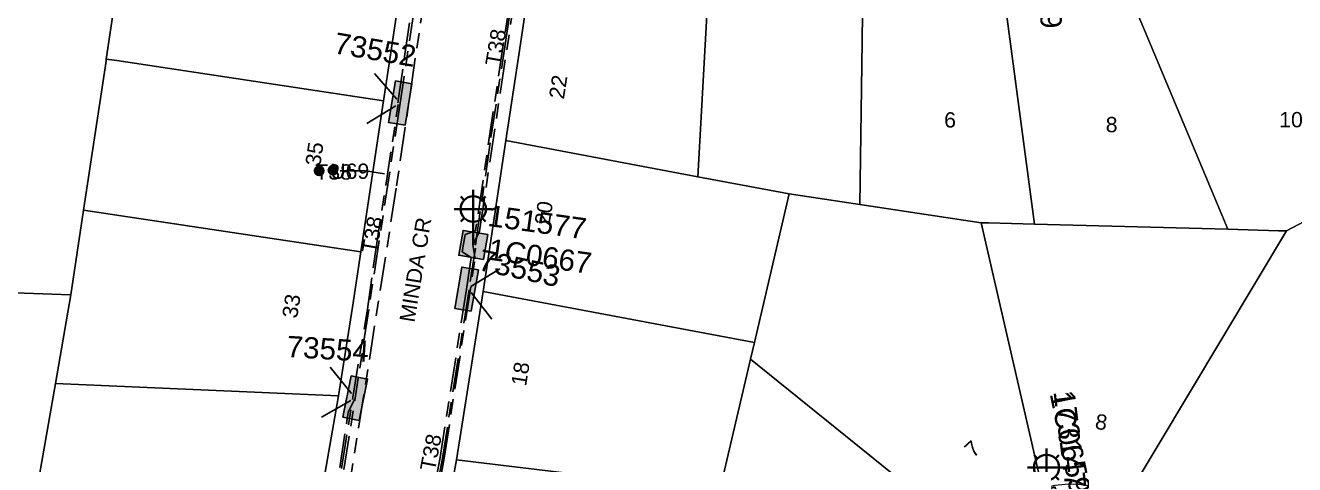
# Model space of a CAD drawing. Header units: metres. Extents: x 300268 to 302887, y 6172399 to 6173904.
# Drawn here: x 301274.1 to 301423.8, y 6173467.6 to 6173519.4 of the extents above; entities that cross this region are included whole.
import ezdxf
from ezdxf.enums import TextEntityAlignment as Align

# ---------------------------------------------------------------- set-up
doc = ezdxf.new("R2010")
doc.units = ezdxf.units.M
doc.linetypes.add('Cable Exist UG', pattern=[8.2, 4, -1.2, 1.8, -1.2])
doc.layers.get('0').update_dxf_attribs({"color": 6})
doc.layers.add('Cadastre Land Parcels_SP_EXT', color=9, linetype='Continuous', lineweight=5)
doc.layers.add('Cadastre Roads_SP_EXT', color=9, linetype='Continuous', lineweight=5)
for name, color, linetype in [('Duct_SP_EXT', 7, 'Continuous'), ('Equip_SP_SL_EXT', 7, 'Continuous'), ('Mains_HV_EXT', 7, 'Continuous'), ('Mains_LV_EXT', 7, 'Continuous'), ('Mains_SL_EXT', 7, 'Continuous'), ('SupportsUG_SP_LV_EXT', 7, 'Continuous'), ('SupportsUG_SP_LV_SL_EXT', 7, 'Continuous'), ('Trench_SP_EXT', 7, 'Continuous')]:
    doc.layers.add(name, color=color, linetype=linetype)
doc.styles.add('COLUMN_LABEL', font='arial.ttf')
doc.styles.add('iecARIAL', font='arial.ttf', dxfattribs={"height": 2})
doc.styles.add('POLE_LABEL', font='arial.ttf')
doc.styles.get("Standard").update_dxf_attribs({"font": 'arial.ttf'})

# ---------------------------------------------------------------- blocks, each defined once
blk = doc.blocks.new('COLUMN_EXT')
blk.add_hatch(color=256).paths.add_polyline_path([(-1.49, 1.48), (-1.49, -1.49), (1.48, -1.49), (1.48, 1.48)])
blk.add_lwpolyline([(-1.49, -1.49), (1.48, -1.49), (1.48, 1.48), (-1.49, 1.48)], close=True)
for tag, height, style, flags, p in [('ASSET_NUM', 2.5, 'COLUMN_LABEL', 8, (2, 2)), ('STRUCTURE_PLANT_NUMBER', 0.2, 'POLE_LABEL', 9, (1.81, 0.03)), ('STREET_CODE', 0.2, 'COLUMN_LABEL', 9, (1.81, -0.2))]:
    blk.add_attdef(tag, text='', height=height, dxfattribs=dict(style=style, flags=flags)).set_placement(p, align=Align.MIDDLE_LEFT)
at = {"flags": 9}
for tag, p in [('COLUMN_TYPE', (1.81, -0.4)), ('OWNED_BY', (1.81, -0.6)), ('STATE', (1.81, -0.8)), ('USAGE', (1.81, -1)), ('LEGEND', (1.81, -1.2)), ('LOCATION', (1.81, -1.4)), ('STREETNAME', (1.81, -1.6)), ('SUBURB', (1.81, -1.8)), ('NOTES', (1.81, -2))]:
    blk.add_attdef(tag, text='', height=0.2, dxfattribs=at).set_placement(p, align=Align.MIDDLE_LEFT)
at = {"flags": 1}
blk.add_attdef('Z', (1.81, -2.35), '', height=0.2, dxfattribs=at)
blk = doc.blocks.new('PILLAR_EXT')
blk.add_hatch(color=256).paths.add_polyline_path([(-2.475, 0.99), (-2.475, -0.99), (2.475, -0.99), (2.475, 0.99)])
blk.add_lwpolyline([(-2.475, -0.99), (2.475, -0.99), (2.475, 0.99), (-2.475, 0.99)], close=True)
at = {"style": 'iecARIAL', "flags": 8}
blk.add_attdef('ASSET_NUM', (1.5, 3.5), '', height=2.5, dxfattribs=at)
for tag, p, flags in [('OWNED_BY', (0, -0.2), 9), ('STATE', (0, -0.4), 9), ('SUPPORT_TYPE', (0, -0.6), 9), ('USAGE', (0, -0.8), 9), ('LEGEND', (0, -1), 9), ('LOCATION', (0, -1.2), 9), ('NOTES', (0, -1.4), 9), ('PARENT', (0, -1.6), 9), ('STREETNAME', (0, -1.8), 9), ('SUBURB', (0, -2), 1)]:
    blk.add_attdef(tag, p, '', height=0.2, dxfattribs=dict(flags=flags))
blk = doc.blocks.new('SL_LANTERN_EXT')
at = {"lineweight": 40}
for p, q in [((0, 1.97), (0, 6.47)), ((-1.46, 5.68), (-1.06, 5.28)), ((1.46, 5.68), (1.06, 5.28)), ((-2.25, 4.22), (2.25, 4.22)), ((-1.46, 2.76), (-1.06, 3.16)), ((1.46, 2.76), (1.06, 3.16)), ((0, 0), (0, 2.72))]:
    blk.add_line(p, q, dxfattribs=at)
blk.add_circle((0, 4.22), 1.5, dxfattribs=at)
at = {"style": 'iecARIAL', "flags": 8}
blk.add_attdef('ASSET_NUM', (1.5, 1.5), '', height=2.5, dxfattribs=at)
for tag, p, height, flags in [('OPERATING_VOLTAGE', (0.98, -1.65), 0.2, 9), ('CONSTRUCTED_VOLTAGE', (0.98, -0.65), 0.2, 9), ('CONTROL_TYPE', (0.98, -0.85), 0.2, 9), ('LANTERN_PURPOSE', (0.98, -1.05), 0.2, 9), ('LANTERN_TYPE', (0.98, -1.25), 0.2, 9), ('NO_PHASES', (0.98, -1.45), 0.2, 9), ('LNUMBER', (2.18, -3.25), 2.5, 8), ('ORIENTATION', (0.98, -1.85), 0.2, 9), ('OWNED_BY', (0.98, -2.05), 0.2, 9), ('STATE', (0.98, -2.25), 0.2, 9), ('USAGE', (0.98, -2.45), 0.2, 9), ('CEXIST', (0.98, -2.65), 0.2, 9), ('CNEW', (0.98, -2.85), 0.2, 9), ('CNUMBER', (0.98, -3.05), 0.2, 9), ('CREMOVE', (0.98, -3.25), 0.2, 9), ('CREPLACE', (0.98, -3.45), 0.2, 9), ('LKINGHEIGHT', (0.98, -3.65), 0.2, 9), ('LBRACKET', (0.98, -3.85), 0.2, 9), ('LBRACKETVOCAB', (0.98, -4.05), 0.2, 9), ('LCATEGORY', (0.98, -4.25), 0.2, 9), ('LCHARGE1', (0.98, -4.45), 0.2, 9), ('LCHARGE1PERCENT', (0.98, -4.65), 0.2, 9), ('LCHARGE2', (0.98, -4.85), 0.2, 9), ('LCHARGE2PERCENT', (0.98, -5.05), 0.2, 9), ('LCHARGE3', (0.98, -5.25), 0.2, 9), ('LCHARGE3PERCENT', (0.98, -5.45), 0.2, 9), ('LEXIST', (0.98, -5.65), 0.2, 9), ('LLAMP', (0.98, -5.85), 0.2, 9), ('LLAMPVOCAB', (0.98, -6.05), 0.2, 9), ('LMAST', (0.98, -6.25), 0.2, 9), ('LMASTVOCAB', (0.98, -6.45), 0.2, 9), ('LNEW', (0.98, -6.65), 0.2, 9), ('LANTNUMBER', (0.98, -6.85), 0.2, 9), ('LOUTREACH', (0.98, -7.25), 0.2, 9), ('LOUTREACHVOCAB', (0.98, -7.45), 0.2, 9), ('LRATECODE', (0.98, -7.65), 0.2, 9), ('LREMOVE', (0.98, -7.85), 0.2, 9), ('LREPLACE', (0.98, -8.05), 0.2, 9), ('LTYPE', (0.98, -8.25), 0.2, 9), ('LTYPEVOCAB', (0.98, -8.45), 0.2, 9), ('LEGEND', (0.98, -8.65), 0.2, 9), ('LOCATION', (0.98, -8.85), 0.2, 9), ('NOTES', (0.98, -9.05), 0.2, 9), ('STREETNAME', (0.98, -9.25), 0.2, 9), ('SUBURB', (0.98, -9.45), 0.2, 1)]:
    blk.add_attdef(tag, p, '', height=height, dxfattribs=dict(flags=flags))
blk = doc.blocks.new('CABLE_LARGE_EXT')
h = blk.add_hatch(color=256)
edge = h.paths.add_edge_path()
edge.add_arc((0, 0.55), 0.55, 0, 360)
blk.add_circle((0, 0.55), 0.55)
at = {"flags": 1}
blk.add_attdef('Z', (0, 0), '', height=0.2, dxfattribs=at)
at = {"flags": 9}
for tag, p in [('COND_CODE', (0, 0)), ('STATE', (0, -0.4)), ('XSECT_SIZE', (0, -0.6)), ('FB_REFERENCE', (0, -0.2)), ('NOTES', (0, -0.8))]:
    blk.add_attdef(tag, text='', height=0.2, dxfattribs=at).set_placement(p, align=Align.MIDDLE_LEFT)

msp = doc.modelspace()

# ---------------------------------------------------------------- linework, layer by layer
at = {"layer": 'Cadastre Land Parcels_SP_EXT', "linetype": 'Continuous'}
msp.add_lwpolyline([(301191.92, 6173501.71), (301210, 6173494.94), (301223.18, 6173492.57), (301232.76, 6173490.86), (301243.51, 6173488.93), (301255.17, 6173488.51), (301279.49, 6173487.63), (301280.99, 6173497.62), (301283.63, 6173515.18), (301283.66, 6173515.42), (301286.33, 6173533.22), (301289, 6173551.02), (301291.67, 6173568.82), (301294.34, 6173586.62), (301294.34, 6173586.62), (301295.52, 6173594.45), (300957.25, 6173645.2)], dxfattribs=at)
for points in [[(301354.26, 6173517.06), (301355.16, 6173533.51), (301339.33, 6173535.89), (301334.79, 6173532.53), (301332.37, 6173516.43), (301330.78, 6173505.83), (301353.41, 6173501.56), (301354.26, 6173517.06)], [(301429.89, 6173498.91), (301438.3, 6173503.36), (301425.84, 6173519.19), (301412.97, 6173535.54), (301412.6, 6173535.23), (301411.86, 6173534.62), (301410.7, 6173533.75), (301409.91, 6173533.2), (301408.69, 6173532.43), (301407.43, 6173531.71), (301406.15, 6173531.06), (301404.83, 6173530.47), (301403.48, 6173529.94), (301402.11, 6173529.48), (301401.65, 6173529.35), (301406.06, 6173518.84), (301415.9, 6173495.36), (301421.89, 6173495.18), (301422.81, 6173495.18), (301429.89, 6173498.91)], [(301317.16, 6173515.93), (301319.02, 6173528.3), (301286.33, 6173533.22), (301283.66, 6173515.42), (301284.92, 6173515.23), (301316.35, 6173510.5), (301317.16, 6173515.93)], [(301372.77, 6173517.5), (301372.96, 6173530.84), (301355.16, 6173533.51), (301354.26, 6173517.06), (301353.41, 6173501.56), (301364.19, 6173499.53), (301372.5, 6173498.29), (301372.77, 6173517.5)], [(301390.2, 6173517.8), (301388.78, 6173528.47), (301387.28, 6173528.7), (301372.96, 6173530.84), (301372.77, 6173517.5), (301372.5, 6173498.29), (301386.83, 6173496.14), (301387.68, 6173496.12), (301393.1, 6173495.97), (301390.2, 6173517.8)], [(301401.65, 6173529.35), (301400.72, 6173529.09), (301399.32, 6173528.76), (301397.9, 6173528.5), (301396.46, 6173528.31), (301395.02, 6173528.19), (301393.58, 6173528.14), (301392.14, 6173528.15), (301390.69, 6173528.25), (301388.78, 6173528.47), (301390.2, 6173517.8), (301393.1, 6173495.97), (301415.9, 6173495.36), (301406.06, 6173518.84), (301401.65, 6173529.35)], [(301316.35, 6173510.5), (301284.92, 6173515.23), (301283.66, 6173515.42), (301283.63, 6173515.18), (301280.99, 6173497.62), (301313.68, 6173492.7), (301316.35, 6173510.5)], [(301364.19, 6173499.53), (301353.41, 6173501.56), (301330.78, 6173505.83), (301328.11, 6173488.02), (301360.09, 6173482.01), (301364.19, 6173499.53)], [(301386.91, 6173459.63), (301387.44, 6173460.4), (301388.03, 6173461.12), (301388.67, 6173461.8), (301389.36, 6173462.42), (301390.35, 6173463.17), (301391.14, 6173463.67), (301391.96, 6173464.11), (301392.81, 6173464.48), (301393.99, 6173464.88), (301386.83, 6173496.14), (301372.5, 6173498.29), (301364.19, 6173499.53), (301360.09, 6173482.01), (301359.63, 6173480.06), (301386.29, 6173458.56), (301386.91, 6173459.63)], [(301438.46, 6173469.78), (301432.25, 6173490.89), (301429.89, 6173498.91), (301422.81, 6173495.18), (301403.87, 6173463.57), (301404.65, 6173463.06), (301405.39, 6173462.49), (301406.09, 6173461.87), (301406.74, 6173461.2), (301407.34, 6173460.48), (301407.88, 6173459.72), (301408.36, 6173458.92), (301408.78, 6173458.08), (301409.14, 6173457.22), (301409.43, 6173456.33), (301409.66, 6173455.42), (301438.46, 6173469.78)], [(301312.71, 6173486.2), (301313.68, 6173492.7), (301280.99, 6173497.62), (301279.49, 6173487.63), (301277.66, 6173477.18), (301311.06, 6173475.75), (301312.71, 6173486.2)], [(301422.81, 6173495.18), (301421.89, 6173495.18), (301415.9, 6173495.36), (301393.1, 6173495.97), (301387.68, 6173496.12), (301386.83, 6173496.14), (301393.99, 6173464.88), (301395.51, 6173465.22), (301396.74, 6173465.34), (301397.67, 6173465.36), (301398.6, 6173465.31), (301399.83, 6173465.13), (301400.74, 6173464.91), (301401.92, 6173464.53), (301402.77, 6173464.16), (301403.87, 6173463.57), (301422.81, 6173495.18)], [(301277.66, 6173477.18), (301279.49, 6173487.63), (301255.17, 6173488.51), (301259.18, 6173457.81), (301274.17, 6173457.27), (301277.66, 6173477.18)], [(301359.63, 6173480.06), (301360.09, 6173482.01), (301328.11, 6173488.02), (301324.96, 6173468.19), (301355.98, 6173464.48), (301359.63, 6173480.06)], [(301385.38, 6173449.5), (301385.11, 6173450.71), (301384.98, 6173451.63), (301384.92, 6173452.56), (301384.95, 6173453.8), (301385.06, 6173454.73), (301385.23, 6173455.64), (301385.57, 6173456.84), (301385.9, 6173457.71), (301386.29, 6173458.56), (301359.63, 6173480.06), (301355.98, 6173464.48), (301354.5, 6173458.15), (301353.31, 6173450.24), (301385.66, 6173448.61), (301385.38, 6173449.5)], [(301308.28, 6173460), (301311.06, 6173475.75), (301277.66, 6173477.18), (301274.17, 6173457.27), (301303.54, 6173456.21), (301308.28, 6173460)], [(301352.99, 6173448.07), (301353.31, 6173450.24), (301354.5, 6173458.15), (301355.98, 6173464.48), (301324.96, 6173468.19), (301322.6, 6173455.21), (301320.9, 6173446.57), (301352.99, 6173448.07)]]:
    msp.add_lwpolyline(points, close=True, dxfattribs=at)
at = {"layer": 'Cadastre Roads_SP_EXT', "linetype": 'Continuous'}
msp.add_lwpolyline([(301324.96, 6173468.19), (301328.11, 6173488.02), (301330.78, 6173505.83), (301332.37, 6173516.43), (301334.79, 6173532.53), (301328.24, 6173530.77), (301319.02, 6173528.3), (301317.16, 6173515.93), (301316.35, 6173510.5), (301313.68, 6173492.7), (301312.71, 6173486.2), (301311.06, 6173475.75), (301308.28, 6173460), (301314.28, 6173457.99), (301322.6, 6173455.21), (301324.96, 6173468.19)], close=True, dxfattribs=at)
at = {"layer": 'Duct_SP_EXT'}
msp.add_lwpolyline([(301311.22, 6173502.25), (301314.21, 6173502.25), (301316.45, 6173501.91)], dxfattribs=at)
at = {"layer": 'Mains_HV_EXT', "linetype": 'Cable Exist UG'}
msp.add_lwpolyline([(301333.68, 6173606.7), (301324.87, 6173547.96), (301317.85, 6173500.19), (301311.27, 6173458.37), (301305.09, 6173453.16), (301301.19, 6173453.3), (301300.81, 6173447.56), (301303.72, 6173447.31), (301309.91, 6173438.68), (301309.17, 6173426.56)], dxfattribs=at)
at = {"layer": 'Mains_LV_EXT', "linetype": 'Cable Exist UG'}
for points in [[(301323.59, 6173545.84), (301318.32, 6173510.24)], [(301355.49, 6173535.5), (301343.74, 6173537.29), (301343.38, 6173538.66), (301341.28, 6173538.95), (301340.52, 6173537.76), (301338.78, 6173538.03), (301332.94, 6173533.58), (301327.19, 6173495.17), (301325.97, 6173494.77), (301325.63, 6173492.71), (301326.67, 6173492.03), (301326.14, 6173488.31)], [(301318.32, 6173510.24), (301313.01, 6173475.48)], [(301326.14, 6173488.31), (301323.01, 6173468.5), (301318.98, 6173446.96)], [(301300.42, 6173428.98), (301309.45, 6173428.38), (301310.19, 6173439.08), (301303.81, 6173447.31), (301295.26, 6173447.68), (301295.58, 6173454.51), (301298.49, 6173454.32), (301299.25, 6173453.14), (301301.35, 6173453.04), (301302.27, 6173454.22), (301304.63, 6173454.08), (301310.41, 6173458.95), (301313.01, 6173475.48)]]:
    msp.add_lwpolyline(points, dxfattribs=at)
at = {"layer": 'Mains_SL_EXT', "linetype": 'Cable Exist UG'}
for points in [[(301326.89, 6173493.46), (301327.66, 6173495.15), (301333.41, 6173533.29), (301338.91, 6173537.5), (301340.51, 6173537.26), (301342.13, 6173537.52)], [(301319.01, 6173446.92), (301319.84, 6173448.57), (301323.5, 6173468.42), (301327.15, 6173491.89), (301326.9, 6173493.52)], [(301300.36, 6173454.28), (301302.53, 6173454.7), (301302.53, 6173454.7), (301304.46, 6173454.59), (301309.95, 6173459.21), (301312.2, 6173473.83), (301313.01, 6173475.48)]]:
    msp.add_lwpolyline(points, dxfattribs=at)
at = {"layer": 'Trench_SP_EXT', "linetype": 'Cable Exist UG'}
for points in [[(301318.02, 6173510.27), (301318.83, 6173515.71), (301320.67, 6173528.06), (301322.53, 6173540.95)], [(301327.2, 6173493.49), (301329.01, 6173506.17), (301330.61, 6173516.6), (301333.07, 6173533.47), (301338.83, 6173537.85), (301342, 6173537.34)], [(301315.29, 6173513.73), (301318.32, 6173510.24)], [(301314.4, 6173507.82), (301318.32, 6173510.24)], [(301312.72, 6173475.53), (301314.41, 6173485.67), (301315.36, 6173492.42), (301318.08, 6173510.07)], [(301327.18, 6173493.15), (301326.44, 6173488.25)], [(301330.05, 6173490.7), (301326.14, 6173488.31)], [(301326.44, 6173488.25), (301323.3, 6173468.42), (301319.32, 6173447.02)], [(301329.14, 6173484.77), (301326.44, 6173488.25)], [(301310.06, 6173479.12), (301313.01, 6173475.48)], [(301300.78, 6173454.57), (301304.53, 6173454.38), (301310.13, 6173459.1), (301312.72, 6173475.53)], [(301309.03, 6173473.23), (301313.01, 6173475.48)]]:
    msp.add_lwpolyline(points, dxfattribs=at)

# ---------------------------------------------------------------- block references
at = {"layer": 'Duct_SP_EXT'}
for p in [(301308.77, 6173501.7), (301310.39, 6173501.77)]:
    msp.add_blockref('CABLE_LARGE_EXT', p, dxfattribs=at)
at = {"layer": 'Equip_SP_SL_EXT'}
ref = msp.add_blockref('SL_LANTERN_EXT', (301326.93, 6173493.53), dxfattribs=at)
ref.add_attrib('ASSET_NUM', '151577', dxfattribs={"layer": '0', "height": 2.5, "rotation": 352.0653, "style": 'iecARIAL'}).set_placement((301328.43, 6173495.03), align=Align.BOTTOM_LEFT)
ref = msp.add_blockref('SL_LANTERN_EXT', (301394.52, 6173463.08), dxfattribs=at)
ref.add_attrib('ASSET_NUM', '173147', dxfattribs={"layer": '0', "height": 2.5, "rotation": 277.0458, "style": 'iecARIAL'}).set_placement((301396.02, 6173464.58), align=Align.BOTTOM_RIGHT)
at = {"layer": 'SupportsUG_SP_LV_EXT'}
ref = msp.add_blockref('PILLAR_EXT', (301318.32, 6173510.24), dxfattribs=dict(at, rotation=260.5022883511608))
ref.add_attrib('ASSET_NUM', '73552', dxfattribs={"layer": '0', "height": 2.5, "rotation": 350.3205, "style": 'iecARIAL'}).set_placement((301319.82, 6173513.74), align=Align.BOTTOM_RIGHT)
ref = msp.add_blockref('PILLAR_EXT', (301326.14, 6173488.31), dxfattribs=dict(at, rotation=80.20326878216086))
ref.add_attrib('ASSET_NUM', '73553', dxfattribs={"layer": '0', "height": 2.5, "rotation": 347.8046, "style": 'iecARIAL'}).set_placement((301327.64, 6173491.81), align=Align.MIDDLE_LEFT)
ref = msp.add_blockref('PILLAR_EXT', (301313.01, 6173475.48), dxfattribs=dict(at, rotation=258.7062457104234))
ref.add_attrib('ASSET_NUM', '73554', dxfattribs={"layer": '0', "height": 2.5, "rotation": 356.437, "style": 'iecARIAL'}).set_placement((301314.51, 6173478.98), align=Align.BOTTOM_RIGHT)
at = {"layer": 'SupportsUG_SP_LV_SL_EXT'}
ref = msp.add_blockref('COLUMN_EXT', (301390.27, 6173530.33), dxfattribs=dict(at, rotation=345.669134155347))
ref.add_attrib('ASSET_NUM', '1C0669', dxfattribs={"layer": '0', "height": 2.5, "rotation": 274.0597, "style": 'COLUMN_LABEL'}).set_placement((301392.27, 6173531.08), align=Align.BOTTOM_LEFT)
ref = msp.add_blockref('COLUMN_EXT', (301326.93, 6173493.53), dxfattribs=dict(at, rotation=80.20326878216086))
ref.add_attrib('ASSET_NUM', '1C0667', dxfattribs={"layer": '0', "height": 2.5, "rotation": 351.9624, "style": 'COLUMN_LABEL'}).set_placement((301328.93, 6173494.28), align=Align.TOP_LEFT)
ref = msp.add_blockref('COLUMN_EXT', (301394.61, 6173463.11), dxfattribs=dict(at, rotation=200.0633514896146))
ref.add_attrib('ASSET_NUM', '1C0659', dxfattribs={"layer": '0', "height": 2.5, "rotation": 281.5892, "style": 'COLUMN_LABEL'}).set_placement((301396.61, 6173463.86), align=Align.BOTTOM_RIGHT)

# ---------------------------------------------------------------- texts
at = {"layer": 'Cadastre Land Parcels_SP_EXT'}
for s, rotation, p in [('22', 81.2903, (301337.62, 6173510.62)), ('35', 81.67, (301308.89, 6173502.73)), ('20', 81.3056, (301335.92, 6173495.76)), ('33', 80.77, (301306.15, 6173484.8)), ('18', 81.1107, (301333.16, 6173476.82)), ('8', 351.6543, (301400.16, 6173471.87)), ('7', 42.577, (301385.88, 6173468.36))]:
    msp.add_text(s, height=1.8, rotation=rotation, dxfattribs=at).set_placement(p)
for s, p in [('6', (301382.45, 6173507.35)), ('10', (301421.95, 6173507.38)), ('8', (301401.5, 6173506.8))]:
    msp.add_text(s, height=1.8, dxfattribs=at).set_placement(p)
at = {"layer": 'Cadastre Roads_SP_EXT'}
msp.add_text('MINDA CR', height=1.8, rotation=80.6557, dxfattribs=at).set_placement((301319.99, 6173484.32))
at = {"layer": 'Duct_SP_EXT'}
for s, p in [('T38', (301308.3, 6173501.22)), ('U69', (301310.06, 6173501.31))]:
    msp.add_text(s, height=1.8, dxfattribs=at).set_placement(p)
at = {"layer": 'Mains_LV_EXT'}
for rotation, p in [(80.1921, (301330.1, 6173514.51)), (80.1416, (301315.53, 6173492.44)), (79.0387, (301322.4, 6173466.79))]:
    msp.add_text('T38', height=1.8, rotation=rotation, dxfattribs=at).set_placement(p)

doc.saveas('drawing.dxf')
